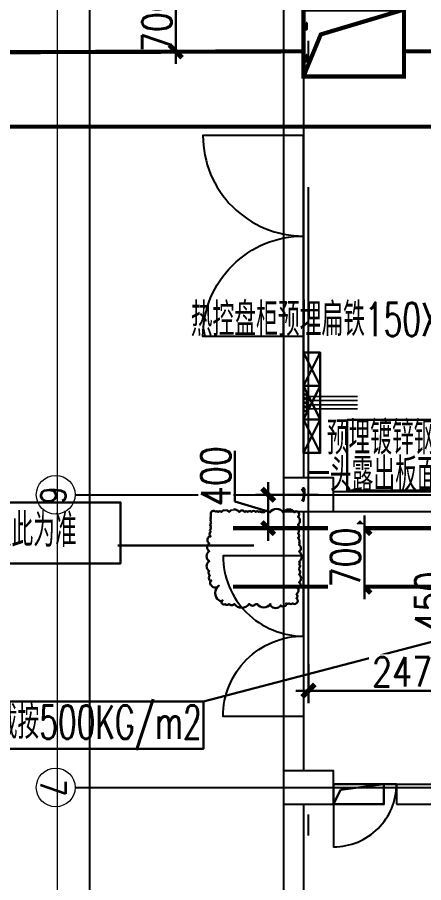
# Model space of a CAD drawing. Header units: millimetres. Extents: x -437359 to 106527, y -82378 to 117612.
# Drawn here: x -98852 to -94001, y 37759 to 48105 of the extents above; entities that cross this region are included whole.
import ezdxf
from ezdxf.enums import TextEntityAlignment as Align

# ---------------------------------------------------------------- set-up
doc = ezdxf.new("R2010")
doc.units = ezdxf.units.MM
doc.linetypes.add('ACAD_ISO10W100', pattern=[18.5, 12, -3, 0.5, -3])
doc.linetypes.add('DASH', pattern=[0.35, 0.25, -0.1])
for name, color, linetype, lineweight in [('road_mr', 2, 'Continuous', 0), ('中心线', 1, 'ACAD_ISO10W100', 5), ('电缆通道', 3, 'Continuous', 30)]:
    doc.layers.add(name, color=color, linetype=linetype, lineweight=lineweight)
for name, color, linetype in [('Z-编号', 7, 'Continuous'), ('桥架标注', 2, 'Continuous'), ('管道标注', 4, 'Continuous')]:
    doc.layers.add(name, color=color, linetype=linetype)
doc.styles.add('geditxt1', font='geditxt.shx', dxfattribs={"width": 0.65, "bigfont": 'hzfs_1.shx'})
doc.styles.add('HZ', font='geditxt.shx', dxfattribs={"width": 0.8, "bigfont": 'hzfs_1.shx'})
doc.styles.add('ROMANT', font='geditxt.shx', dxfattribs={"width": 0.75, "height": 300, "bigfont": 'hzfs_1.shx'})
doc.linetypes.add('10421', pattern='A,2,[150,AcadEref.ttf,S=1,R=0,X=0,Y=1],1e-11', length=2)
doc.dimstyles.new('ISO-50', dxfattribs={"dimscale": 50, "dimtxt": 3.5, "dimasz": 2, "dimexe": 1, "dimexo": 1, "dimgap": 0.5, "dimtad": 1, "dimdec": 0, "dimtxsty": 'HZ', "dimblk": 'ARCHTICK', "dimcen": 2.5, "dimdle": 1, "dimclrd": 256, "dimclre": 256, "dimadec": 0, "dimazin": 0, "dimtfac": 1, "dimtdec": 0, "dimtmove": 1, "dimatfit": 3, "dimldrblk": 'ARCHTICK', "dimfxl": 0, "dimarcsym": 0})
doc.dimstyles.new('yk1.50', dxfattribs={"dimtxt": 350, "dimasz": 150, "dimexe": 150, "dimexo": 100, "dimgap": 50, "dimtad": 1, "dimdec": 0, "dimdsep": 46, "dimtxsty": 'HZ', "dimblk": 'ARCHTICK', "dimcen": 2.5, "dimdle": 150, "dimclrd": 256, "dimclre": 256, "dimclrt": 256, "dimadec": 0, "dimazin": 0, "dimtfac": 1, "dimtdec": 0, "dimtmove": 1, "dimatfit": 3, "dimfxl": 1, "dimlwd": -1, "dimlwe": -1, "dimarcsym": 0})

# ---------------------------------------------------------------- blocks, each defined once
blk = doc.blocks.new('_ArchTick')
at = {"color": 0, "linetype": 'ByBlock', "const_width": 0.4}
blk.add_lwpolyline([(-0.5, -0.5), (0.5, 0.5)], dxfattribs=at)
blk = doc.blocks.new('*D565')
at = {"layer": 'Defpoints', "color": 0}
for p in [(-97988, 48398), (-97078, 48398), (-97028, 11898)]:
    blk.add_point(p, dxfattribs=at)
at = {"layer": '管道标注', "lineweight": -2}
for p, q in [((-97988, 11848), (-97988, 48448)), ((-97128, 48398), (-98038, 48398)), ((-97078, 11898), (-98038, 11898))]:
    blk.add_line(p, q, dxfattribs=at)
at = {"layer": '管道标注', "lineweight": -2, "xscale": 100, "yscale": 100, "zscale": 100}
for p, rotation in [((-97988, 48398), 90), ((-97988, 11898), 270)]:
    blk.add_blockref('_ArchTick', p, dxfattribs=dict(at, rotation=rotation))
at = {"layer": '管道标注', "color": 0, "insert": (-98100, 30148), "char_height": 175, "attachment_point": 5, "rotation": 90, "style": 'HZ'}
blk.add_mtext('36500', dxfattribs=at)
blk = doc.blocks.new('*D581')
at = {"layer": 'Defpoints', "color": 0}
for p in [(-96960, 48398), (-95676, 48398), (-95676, 47698)]:
    blk.add_point(p, dxfattribs=at)
at = {"layer": '电缆通道'}
for p, q in [((-96960, 47548), (-96960, 48548)), ((-95776, 48398), (-97110, 48398)), ((-95776, 47698), (-97110, 47698))]:
    blk.add_line(p, q, dxfattribs=at)
at = {"layer": '电缆通道', "xscale": 150, "yscale": 150, "zscale": 150}
for p, rotation in [((-96960, 48398), 90), ((-96960, 47698), 270)]:
    blk.add_blockref('_ArchTick', p, dxfattribs=dict(at, rotation=rotation))
at = {"layer": '电缆通道', "insert": (-97185, 48048), "char_height": 350, "attachment_point": 5, "rotation": 90, "style": 'HZ'}
blk.add_mtext('700', dxfattribs=at)
blk = doc.blocks.new('*D593')
at = {"layer": 'Defpoints', "color": 0}
for p in [(-93303, 40923), (-92825, 40923), (-92825, 40473)]:
    blk.add_point(p, dxfattribs=at)
at = {"layer": '电缆通道'}
for p, q in [((-93703, 40818), (-93703, 41422)), ((-93303, 40323), (-93303, 41073)), ((-92925, 40923), (-93453, 40923)), ((-93303, 40698), (-93703, 40818)), ((-92925, 40473), (-93453, 40473))]:
    blk.add_line(p, q, dxfattribs=at)
at = {"layer": '电缆通道', "xscale": 150, "yscale": 150, "zscale": 150}
for p, rotation in [((-93303, 40923), 90), ((-93303, 40473), 270)]:
    blk.add_blockref('_ArchTick', p, dxfattribs=dict(at, rotation=rotation))
at = {"layer": '电缆通道', "insert": (-93928, 41120), "char_height": 350, "attachment_point": 5, "rotation": 90, "style": 'HZ', "bg_fill": 3, "box_fill_scale": 1.1, "bg_fill_color": 256, "bg_fill_true_color": 13158600, "bg_fill_transparency": 3787}
blk.add_mtext('450', dxfattribs=at)
blk = doc.blocks.new('*D576')
at = {"layer": 'Defpoints', "color": 0}
for p in [(-95076, 42398), (-95857, 41998), (-95076, 41998)]:
    blk.add_point(p, dxfattribs=at)
at = {"layer": '电缆通道'}
for p, q in [((-96257, 42318), (-96257, 42922)), ((-95857, 42548), (-95857, 41848)), ((-95857, 42198), (-96257, 42318)), ((-95257, 42398), (-96007, 42398)), ((-95257, 41998), (-96007, 41998))]:
    blk.add_line(p, q, dxfattribs=at)
at = {"layer": '电缆通道', "xscale": 150, "yscale": 150, "zscale": 150}
for p, rotation in [((-95857, 42398), 90), ((-95857, 41998), 270)]:
    blk.add_blockref('_ArchTick', p, dxfattribs=dict(at, rotation=rotation))
at = {"layer": '电缆通道', "insert": (-96482, 42620), "char_height": 350, "attachment_point": 5, "rotation": 90, "style": 'HZ', "bg_fill": 3, "box_fill_scale": 1.1, "bg_fill_color": 256, "bg_fill_true_color": 13158600, "bg_fill_transparency": 2812}
blk.add_mtext('400', dxfattribs=at)
blk = doc.blocks.new('*D611')
at = {"layer": 'Defpoints', "color": 0}
for p in [(-95376, 40473), (-92900, 40473), (-95376, 40055)]:
    blk.add_point(p, dxfattribs=at)
at = {"layer": '电缆通道'}
for p, q in [((-95376, 40373), (-95376, 39905)), ((-92900, 40373), (-92900, 39905)), ((-92750, 40055), (-95526, 40055))]:
    blk.add_line(p, q, dxfattribs=at)
at = {"layer": '电缆通道', "xscale": 150, "yscale": 150, "zscale": 150, "rotation": 180}
blk.add_blockref('_ArchTick', (-95376, 40055), dxfattribs=at)
at = {"layer": '电缆通道', "xscale": 150, "yscale": 150, "zscale": 150}
blk.add_blockref('_ArchTick', (-92900, 40055), dxfattribs=at)
at = {"layer": '电缆通道', "insert": (-94138, 40280), "char_height": 350, "attachment_point": 5, "style": 'HZ', "bg_fill": 3, "box_fill_scale": 1.1, "bg_fill_color": 256, "bg_fill_true_color": 13158600, "bg_fill_transparency": 1112}
blk.add_mtext('2475', dxfattribs=at)
blk = doc.blocks.new('*D612')
at = {"layer": 'Defpoints', "color": 0}
for p in [(-94086, 41998), (-94103, 41298)]:
    blk.add_point(p, dxfattribs=at)
at = {"layer": '电缆通道'}
for p, q in [((-94708, 42148), (-94708, 41148)), ((-94186, 41998), (-94858, 41998)), ((-94203, 41298), (-94858, 41298))]:
    blk.add_line(p, q, dxfattribs=at)
at = {"layer": '电缆通道', "xscale": 150, "yscale": 150, "zscale": 150}
for p, rotation in [((-94708, 41998), 90), ((-94708, 41298), 270)]:
    blk.add_blockref('_ArchTick', p, dxfattribs=dict(at, rotation=rotation))
at = {"layer": '电缆通道', "insert": (-94933, 41648), "char_height": 350, "attachment_point": 5, "rotation": 90, "style": 'HZ', "bg_fill": 3, "box_fill_scale": 1.1, "bg_fill_color": 256, "bg_fill_true_color": 13158600, "bg_fill_transparency": 2017}
blk.add_mtext('700', dxfattribs=at)
at = {"layer": 'Defpoints', "color": 0}
blk.add_point((-94708, 41298), dxfattribs=at)

msp = doc.modelspace()

# ---------------------------------------------------------------- hatches: boundary and pattern name
at = {"layer": '电缆通道'}
for points in [[(-95405.6, 48037.8), (-95397.6, 48037.8), (-95397.6, 47957.8), (-95405.6, 47957.8)], [(-95405.6, 47655.9), (-95397.6, 47655.9), (-95397.6, 47575.9), (-95405.6, 47575.9)]]:
    msp.add_hatch(color=256, dxfattribs=at).paths.add_polyline_path(points)

# ---------------------------------------------------------------- linework, layer by layer
for p, q in [((-95675.7, 48197.8), (-95675.7, 42197.8)), ((-95435.7, 48197.8), (-95435.7, 42597.8)), ((-95075.7, 42437.8), (-86675.7, 42437.8)), ((-95675.7, 42197.8), (-95675.7, 39097.8)), ((-95435.7, 42197.8), (-95435.7, 39097.8)), ((-95075.7, 42197.8), (-86675.7, 42197.8)), ((-95075.7, 38937.8), (-86675.7, 38937.8)), ((-95075.7, 38937.8), (-86675.7, 38937.8)), ((-94325.7, 38937.8), (-94325.7, 38697.8)), ((-95675.7, 38697.8), (-95675.7, 33097.8)), ((-95435.7, 38697.8), (-95435.7, 33097.8)), ((-94325.7, 38697.8), (-86675.7, 38697.8)), ((-94325.7, 38697.8), (-86675.7, 38697.8))]:
    msp.add_line(p, q)
for points in [[(-95435.7, 45490.8), (-95435.7, 45490.8), (-95435.7, 46690.8), (-96635.7, 46690.8), (-96635.7, 46690.8, 0.4142136)], [(-95435.7, 45490.8), (-95435.7, 45490.8), (-95435.7, 44290.8), (-96635.7, 44290.8), (-96635.7, 44290.8, -0.4142136)], [(-95435.7, 40707.5), (-95435.7, 40707.5), (-95435.7, 41667.5), (-96395.7, 41667.5), (-96395.7, 41667.5, 0.4142136)], [(-95435.7, 40707.5), (-95435.7, 40707.5), (-95435.7, 39747.5), (-96395.7, 39747.5), (-96395.7, 39747.5, -0.4142136)], [(-94325.7, 38937.8), (-94325.7, 38937.8), (-95075.7, 38937.8), (-95075.7, 38187.8), (-95075.7, 38187.8, 0.4142136)]]:
    msp.add_lwpolyline(points, format="xyb", close=True)
for points in [[(-95675.7, 42197.8), (-95075.7, 42197.8), (-95075.7, 42597.8), (-95675.7, 42597.8)], [(-95675.7, 38697.8), (-95075.7, 38697.8), (-95075.7, 39097.8), (-95675.7, 39097.8)], [(-95675.7, 38697.8), (-95075.7, 38697.8), (-95075.7, 39097.8), (-95675.7, 39097.8)]]:
    msp.add_lwpolyline(points, close=True)
at = {"layer": 'road_mr'}
msp.add_lwpolyline([(-98375.7, 76947.8), (-98375.7, 4947.8)], dxfattribs=at)
at = {"layer": 'Z-编号', "lineweight": 9}
for centre in [(-98394.3, 42397.8), (-98394.3, 38897.8)]:
    msp.add_circle(centre, 231.3, dxfattribs=at)
at = {"layer": '中心线', "color": 1, "lineweight": -2, "ltscale": 500}
for p, q in [((-95375.7, 30823.7), (-95375.7, 48017.3)), ((-98163.1, 42397.8), (-86075.7, 42397.8))]:
    msp.add_line(p, q, dxfattribs=at)
at = {"layer": '中心线', "color": 1, "linetype": '10421', "lineweight": -2, "ltscale": 500}
msp.add_line((-98163.1, 38897.8), (-86075.7, 38897.8), dxfattribs=at)
at = {"layer": '电缆通道'}
for p, q in [((-95435.7, 46690.8), (-95435.7, 43018.5)), ((-95235.7, 44097.8), (-95435.7, 43697.8)), ((-95435.7, 44097.8), (-95235.7, 43697.8)), ((-95235.7, 43697.8), (-95435.7, 43297.8)), ((-95435.7, 43697.8), (-95235.7, 43297.8)), ((-95235.7, 43297.8), (-95435.7, 42897.8)), ((-95435.7, 43297.8), (-95235.7, 42897.8)), ((-96027.5, 41791), (-97650.6, 41791)), ((-94995, 38868.7), (-94475.7, 38937.8)), ((-95075.7, 38697.8), (-94995, 38868.7))]:
    msp.add_line(p, q, dxfattribs=at)
at = {"layer": '电缆通道', "color": 4, "ltscale": 0.35}
msp.add_line((-92675.4, 41301.3), (-94975.7, 41304), dxfattribs=at)
at = {"layer": '电缆通道', "color": 4, "ltscale": 0.35, "const_width": 50}
msp.add_lwpolyline([(-95435.7, 48197.8), (-94235.7, 48197.8), (-94235.7, 47397.8), (-95435.7, 47397.8)], close=True, dxfattribs=at)
for points in [[(-95435.7, 47397.8), (-95228.9, 47900.8), (-94235.7, 48197.8)], [(-95675.7, 47697.8), (-95675.7, 47697.8), (-102375.7, 47679.2)], [(-95675.7, 47697.8), (-95435.7, 47697.8)], [(-94235.7, 47697.8), (-86315.7, 47697.8)], [(-95675.7, 46797.8), (-95675.7, 46797.8), (-102375.7, 46797.8)], [(-95675.7, 46797.8), (-95435.7, 46797.8)], [(-95435.7, 46797.8), (-94875.7, 46797.8)], [(-95017.7, 46797.8), (-93765.7, 46797.8)], [(-89949.3, 41997.8), (-96275.7, 41997.8)]]:
    msp.add_lwpolyline(points, dxfattribs=at)
at = {"layer": '电缆通道'}
for points in [[(-95405.6, 48037.8), (-95397.6, 48037.8), (-95397.6, 47957.8), (-95405.6, 47957.8)], [(-95405.6, 47655.9), (-95397.6, 47655.9), (-95397.6, 47575.9), (-95405.6, 47575.9)], [(-95435.7, 44097.8), (-95235.7, 44097.8), (-95235.7, 43697.8), (-95435.7, 43697.8)], [(-95435.7, 43697.8), (-95235.7, 43697.8), (-95235.7, 43297.8), (-95435.7, 43297.8)], [(-95435.7, 43297.8), (-95235.7, 43297.8), (-95235.7, 42897.8), (-95435.7, 42897.8)], [(-94913.6, 43292.9), (-89647.8, 43292.9), (-89647.8, 42449), (-94913.6, 42449)], [(-101694.4, 42304.9), (-97620.4, 42304.9), (-97620.4, 41576.9), (-101694.4, 41576.9)], [(-103128.1, 39926.7), (-96631.3, 39926.7), (-96631.3, 39360.7), (-103128.1, 39360.7)], [(-95075.7, 38937.8), (-94475.7, 38937.8), (-94475.7, 38697.8), (-95075.7, 38697.8)]]:
    msp.add_lwpolyline(points, close=True, dxfattribs=at)
at = {"layer": '电缆通道', "color": 1, "linetype": 'DASH', "ltscale": 500, "const_width": 20}
for points in [[(-95410.7, 43572.8), (-94787, 43572.8)], [(-95410.7, 43522.8), (-94787, 43522.8)], [(-95410.7, 43472.8), (-94787, 43472.8)], [(-95410.7, 43422.8), (-94787, 43422.8)]]:
    msp.add_lwpolyline(points, dxfattribs=at)
at = {"layer": '电缆通道'}
msp.add_lwpolyline([(-96485.6, 42191.2, -0.5205671), (-96454.3, 42191.2, -0.5205671), (-96414, 42191.2, -0.5205671), (-96324.6, 42191.2, -0.5205671), (-96203.9, 42191.2, -0.5205671), (-96136.9, 42191.2, -0.5205671), (-96101.1, 42191.2, -0.5205671), (-96056.4, 42191.2, -0.5205671), (-96007.3, 42191.2, -0.5205671), (-95967, 42191.2, -0.5205671), (-95940.2, 42186.7, -0.5205671), (-95922.3, 42186.7, -0.5205671), (-95908.9, 42186.7, -0.5205671), (-95837.4, 42186.7, -0.5205671), (-95676.5, 42186.7, -0.5205671), (-95542.4, 42186.7, -0.5205671), (-95502.1, 42191.2, -0.5205671), (-95502.1, 42191.2, -0.5205671), (-95502.1, 42133.1, -0.5205671), (-95502.1, 42039.3, -0.5205671), (-95502.1, 41985.7, -0.5205671), (-95502.1, 41936.5, -0.5205671), (-95502.1, 41878.5, -0.5205671), (-95488.7, 41856.1, -0.5205671), (-95488.7, 41829.3, -0.5205671), (-95488.7, 41802.5, -0.5205671), (-95488.7, 41798, -0.5205671), (-95488.7, 41717.6, -0.5205671), (-95488.7, 41597, -0.5205671), (-95488.7, 41565.7, -0.5205671), (-95488.7, 41521.1, -0.5205671), (-95488.7, 41503.2, -0.5205671), (-95488.7, 41498.7, -0.5205671), (-95488.7, 41445.1, -0.5205671), (-95488.7, 41351.3, -0.5205671), (-95488.7, 41284.3, -0.5205671), (-95511.1, 41284.3, -0.5205671), (-95511.1, 41221.7, -0.5205671), (-95520, 41208.3, -0.5205671), (-95520, 41208.3, -0.5205671), (-95520, 41159.2, -0.5205671), (-95520, 41101.1, -0.5205671), (-95564.7, 41101.1, -0.5205671), (-95609.4, 41101.1, -0.5205671), (-95645.2, 41101.1, -0.5205671), (-95645.2, 41074.3, -0.5205671), (-95663.1, 41074.3, -0.5205671), (-95663.1, 41074.3, -0.5205671), (-95707.8, 41074.3, -0.5205671), (-95828.5, 41074.3, -0.5205671), (-95828.5, 41092.2, -0.5205671), (-95989.4, 41092.2, -0.5205671), (-96002.8, 41092.2, -0.5205671), (-96083.2, 41092.2, -0.5205671), (-96262, 41092.2, -0.5205671), (-96324.6, 41092.2, -0.5205671), (-96373.8, 41092.2, -0.5205671), (-96396.2, 41087.7, -0.5205671), (-96400.6, 41087.7, -0.5205671), (-96400.6, 41136.9, -0.5205671), (-96445.3, 41136.9, -0.5205671), (-96445.3, 41311.1, -0.5205671), (-96534.7, 41311.1, -0.5205671), (-96534.7, 41373.6, -0.5205671), (-96552.6, 41373.6, -0.5205671), (-96552.6, 41431.7, -0.5205671), (-96561.5, 41449.6, -0.5205671), (-96561.5, 41449.6, -0.5205671), (-96561.5, 41485.3, -0.5205671), (-96561.5, 41601.5, -0.5205671), (-96561.5, 41722.1, -0.5205671), (-96561.5, 41815.9, -0.5205671), (-96561.5, 41896.3, -0.5205671), (-96543.7, 41896.3, -0.5205671), (-96543.7, 41954.4, -0.5205671), (-96539.2, 41994.6, -0.5205671), (-96539.2, 42016.9, -0.5205671), (-96539.2, 42057.1, -0.5205671), (-96539.2, 42079.5, -0.5205671), (-96539.2, 42106.3, -0.5205671), (-96539.2, 42133.1, -0.5205671), (-96539.2, 42151, -0.5205671), (-96539.2, 42168.8, -0.5205671), (-96539.2, 42186.7, -0.5205671), (-96521.3, 42200.1, -0.5205671), (-96494.5, 42200.1, -0.5205671)], format="xyb", close=True, dxfattribs=at)
for centre in [(-95410.7, 43572.8), (-95410.7, 43522.8), (-95410.7, 43472.8), (-95410.7, 43422.8)]:
    msp.add_circle(centre, 25, dxfattribs=at)

# ---------------------------------------------------------------- texts
at = {"layer": 'Z-编号', "lineweight": 9, "style": 'ROMANT', "width": 0.8}
for tag, p in [('6', (-98422.8, 42391.8)), ('7', (-98425.6, 38894.3))]:
    msp.add_attdef(tag, text='', height=300, rotation=270, dxfattribs=at).set_placement(p, align=Align.MIDDLE)
at = {"layer": '桥架标注', "color": 2, "style": 'geditxt1', "width": 0.65}
for s, p in [('热控盘柜预埋扁铁150X150X10，此处埋铁尺寸以此提资为准，其他以电气专业为准。', (-91507, 44293.6, 162834.4)), ('接电气室外桥架，接口以此为准', (-99962.6, 41772.9, 162834.4)), ('预埋通长扁铁150x10，两条，荷载按500KG/m2', (-99962.6, 39479.1, 162834.4))]:
    msp.add_text(s, height=400, dxfattribs=at).set_placement(p, align=Align.CENTER)

# ---------------------------------------------------------------- dimensions: what is measured, and where the dimension line sits
at = {"layer": '电缆通道'}
dim = msp.add_linear_dim(base=(-96960.3, 48397.8), p1=(-95675.7, 47697.8), p2=(-95675.7, 48397.8), angle=90, dimstyle='yk1.50', dxfattribs=at)
dim.commit()
dim.dimension.update_dxf_attribs({"geometry": '*D581', "text_midpoint": (-97185.3, 48047.8)})
at = {"layer": '管道标注'}
dim = msp.add_linear_dim(base=(-97987.7, 48397.8), p1=(-97028.1, 11897.8), p2=(-97078.1, 48397.8), angle=270, dimstyle='ISO-50', dxfattribs=at)
dim.commit()
dim.dimension.update_dxf_attribs({"geometry": '*D565', "text_midpoint": (-98100.2, 30147.8)})

# ---------------------------------------------------------------- next in the draw order: dimensions: what is measured, and where the dimension line sits
at = {"layer": '电缆通道'}
for base, p1, p2, picture, middle in [((-95857.2, 41997.8), (-95075.7, 42397.8), (-95075.7, 41997.8), '*D576', (-96482.2, 42367.8)), ((-93303.4, 40922.8), (-92825.4, 40472.8), (-92825.4, 40922.8), '*D593', (-93928.4, 40867.8))]:
    dim = msp.add_linear_dim(base=base, p1=p1, p2=p2, angle=90, dimstyle='yk1.50', override={"dimfxl": 600, "dimfxlon": 1, "dimtfill": 1, "dimarcsym": 1}, dxfattribs=at)
    dim.commit()
    dim.dimension.update_dxf_attribs({"geometry": picture, "text_midpoint": middle})

# ---------------------------------------------------------------- next in the draw order: linework, layer by layer
msp.add_line((-96631.3, 39926.7), (-92825.4, 40922.8), dxfattribs=at)
at = {"layer": '电缆通道', "color": 4, "ltscale": 0.35, "const_width": 50}
msp.add_lwpolyline([(-92675.4, 41297.8), (-96275.7, 41297.8)], dxfattribs=at)

# ---------------------------------------------------------------- next in the draw order: texts
at = {"layer": '桥架标注', "color": 2, "style": 'geditxt1', "width": 0.65}
for s, p in [('预埋镀锌钢管DN32,一头伸入电缆沟100mm', (-92281.7, 42878.2, 162834.4)), (',一头露出板面150mm,埋深为-0.4mm', (-92784.9, 42437.8))]:
    msp.add_text(s, height=400, dxfattribs=at).set_placement(p, align=Align.CENTER)

# ---------------------------------------------------------------- next in the draw order: dimensions: what is measured, and where the dimension line sits
at = {"layer": '电缆通道'}
dim = msp.add_linear_dim(base=(-94708, 41297.8), p1=(-94085.8, 41997.8), p2=(-94103.4, 41297.8), angle=90, dimstyle='yk1.50', override={"dimfxl": 600, "dimfxlon": 1, "dimtfill": 1, "dimarcsym": 1}, dxfattribs=at)
dim.commit()
dim.dimension.update_dxf_attribs({"geometry": '*D612', "text_midpoint": (-94933, 41647.8)})
dim = msp.add_linear_dim(base=(-95375.7, 40055.3), p1=(-92900.4, 40472.8), p2=(-95375.7, 40472.8), dimstyle='yk1.50', override={"dimfxl": 600, "dimfxlon": 1, "dimtfill": 1, "dimarcsym": 1}, dxfattribs=at)
dim.commit()
dim.dimension.update_dxf_attribs({"geometry": '*D611', "text_midpoint": (-94138, 40280.3)})

doc.saveas('drawing.dxf')
